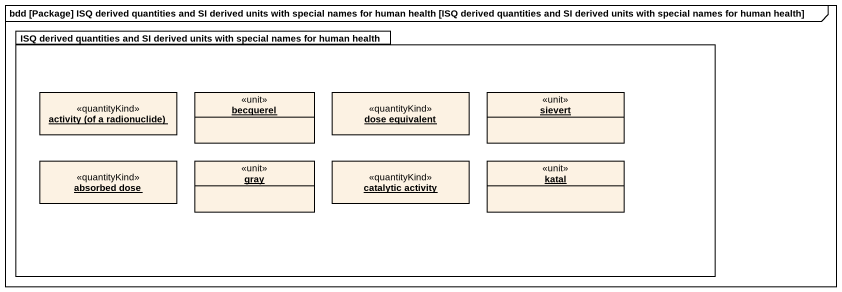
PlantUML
@startuml
mainframe bdd [Package] ISQ derived quantities and SI derived units with special names for human health [ISQ derived quantities and SI derived units with special names for human health]
hide circle
hide empty members
package "ISQ derived quantities and SI derived units with special names for human health" as ISQ_derived_quantities_and {
  object "activity (of a radionuclide)" as activity_of_a_radionuclide <<quantityKind>>
  object becquerel <<unit>>
  object "dose equivalent" as dose_equivalent <<quantityKind>>
  object sievert <<unit>>
  object "absorbed dose" as absorbed_dose <<quantityKind>>
  object gray <<unit>>
  object "catalytic activity" as catalytic_activity <<quantityKind>>
  object katal <<unit>>
}
@enduml
